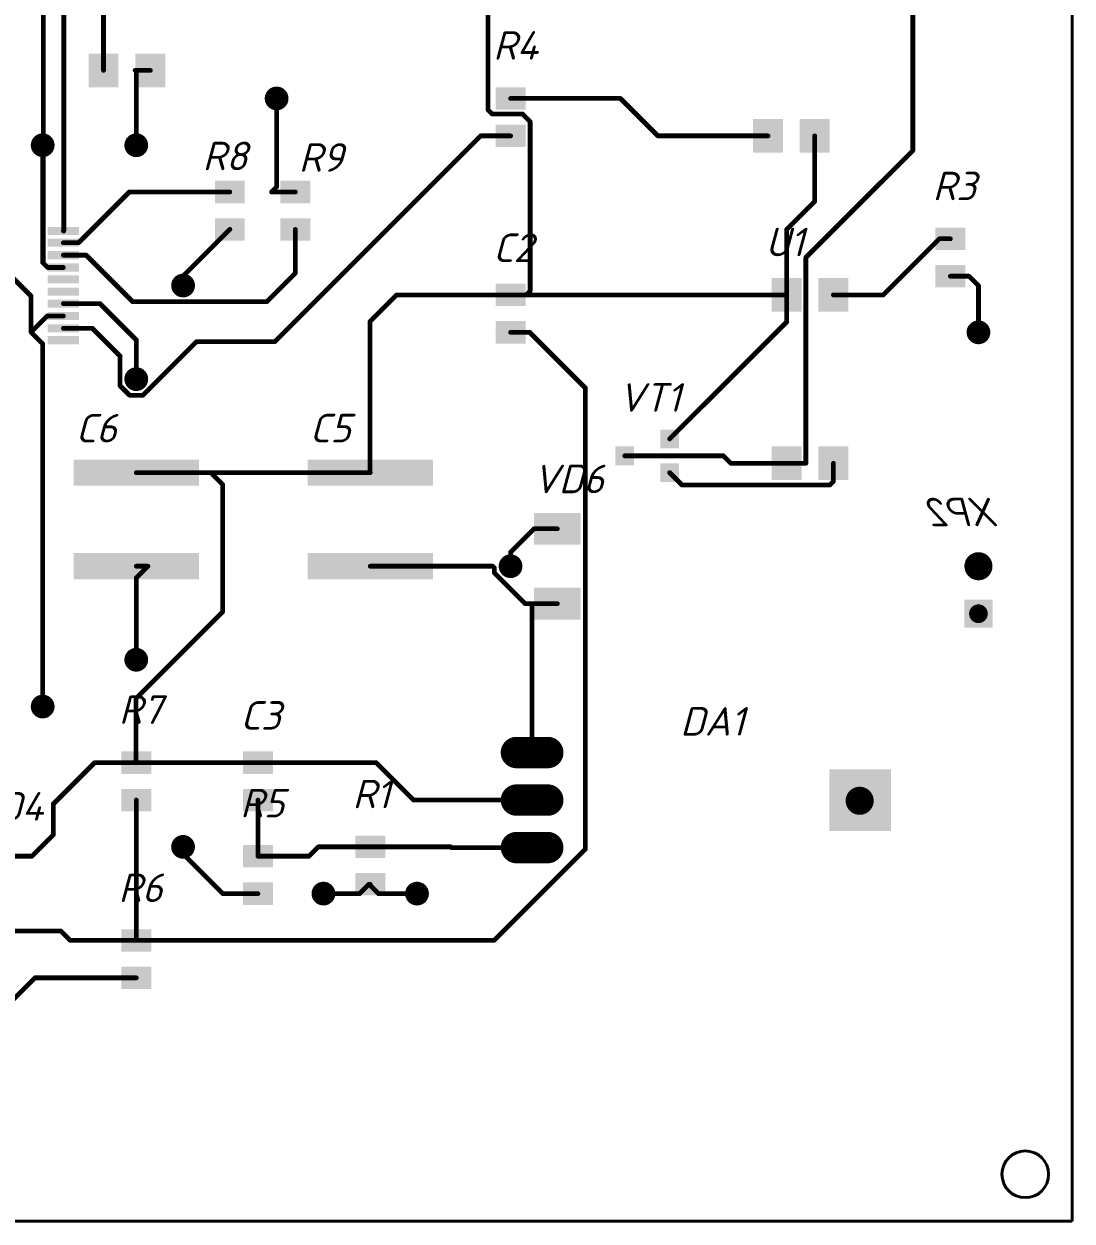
# Model space of a CAD drawing. Header units: millimetres. Extents: x -1529 to 2898, y -1337 to 2183.
# Drawn here: x 2669.1 to 2725.1, y -1186.3 to -1122.3 of the extents above; entities that cross this region are included whole.
import ezdxf

# ---------------------------------------------------------------- set-up
doc = ezdxf.new("R2010")
doc.units = ezdxf.units.MM
doc.layers.get('0').update_dxf_attribs({"lineweight": 40})
for name, color, linetype in [('BottomOverlay', 54, 'Continuous'), ('PadHoleLayer', 156, 'Continuous'), ('TopLayer', 1, 'Continuous'), ('TopOverlay', 2, 'Continuous'), ('ViaHoleLayer', 16, 'Continuous')]:
    doc.layers.add(name, color=color, linetype=linetype)
doc.styles.get("Standard").update_dxf_attribs({"font": 'isocpeui.ttf', "height": 5})

msp = doc.modelspace()

# ---------------------------------------------------------------- linework, layer by layer
for p, q in [((2725.077, -1086.252), (2725.077, -1186.252)), ((2725.077, -1186.252), (2627.577, -1186.252))]:
    msp.add_line(p, q)
msp.add_circle((2722.577, -1183.752), 1.25)
at = {"layer": 'PadHoleLayer', "const_width": 0.5}
for points in [[(2719.827, -1151.252, 1), (2720.327, -1151.252, 1)], [(2719.827, -1153.792, 1), (2720.327, -1153.792, 1)], [(2695.911, -1161.212, 1), (2696.411, -1161.212, 1)], [(2695.975, -1161.212, 1), (2696.475, -1161.212, 1)], [(2695.977, -1163.752, 1), (2696.477, -1163.752, 1)], [(2695.977, -1163.752, 1), (2696.477, -1163.752, 1)], [(2713.479, -1163.79, 1), (2713.979, -1163.79, 1)], [(2695.977, -1166.292, 1), (2696.477, -1166.292, 1)], [(2695.977, -1166.292, 1), (2696.477, -1166.292, 1)]]:
    msp.add_lwpolyline(points, format="xyb", close=True, dxfattribs=at)
at = {"layer": 'TopLayer'}
for points, const_width in [([(2716.57, -1129.036), (2716.57, -1101.752)], 0.254), ([(2693.877, -1126.867), (2693.877, -1114.652)], 0.254), ([(2670.113, -1135.058), (2670.113, -1119.816)], 0.254), ([(2671.206, -1133.331), (2671.206, -1121.223)], 0.254), ([(2673.327, -1124.752), (2673.327, -1121.518)], 0.254), ([(2675.016, -1124.752), (2675.077, -1124.814)], 0.254), ([(2675.016, -1124.752), (2675.827, -1124.752)], 0.254), ([(2675.077, -1128.752), (2675.077, -1124.814)], 0.254), ([(2682.577, -1130.98), (2682.577, -1126.252)], 0.254), ([(2695.077, -1126.252), (2700.949, -1126.252)], 0.254), ([(2700.949, -1126.252), (2702.949, -1128.252)], 0.254), ([(2693.877, -1126.867), (2694.091, -1127.081)], 0.254), ([(2694.091, -1127.081), (2695.717, -1127.081)], 0.254), ([(2695.717, -1127.081), (2696.123, -1127.487)], 0.254), ([(2696.123, -1136.549), (2696.123, -1127.487)], 0.254), ([(2670.077, -1135.023), (2670.077, -1128.752)], 0.254), ([(2682.483, -1139.247), (2693.478, -1128.252)], 0.254), ([(2693.478, -1128.252), (2695.077, -1128.252)], 0.254), ([(2702.949, -1128.252), (2708.827, -1128.252)], 0.254), ([(2711.327, -1131.753), (2711.327, -1128.252)], 0.254), ([(2710.855, -1134.751), (2716.57, -1129.036)], 0.254), ([(2671.993, -1133.966), (2674.707, -1131.252)], 0.254), ([(2674.707, -1131.252), (2680.077, -1131.252)], 0.254), ([(2682.305, -1131.252), (2682.577, -1130.98)], 0.254), ([(2682.305, -1131.252), (2683.577, -1131.252)], 0.254), ([(2709.827, -1133.253), (2711.327, -1131.753)], 0.254), ([(2677.577, -1135.745), (2680.07, -1133.252)], 0.254), ([(2680.07, -1133.252), (2680.077, -1133.252)], 0.254), ([(2683.575, -1135.59), (2683.575, -1133.252)], 0.254), ([(2683.575, -1133.252), (2683.577, -1133.252)], 0.254), ([(2709.827, -1136.752), (2709.827, -1133.253)], 0.254), ([(2671.184, -1133.331), (2671.206, -1133.331)], 0.254), ([(2714.995, -1136.752), (2717.995, -1133.752)], 0.254), ([(2717.995, -1133.752), (2718.577, -1133.752)], 0.254), ([(2671.184, -1133.966), (2671.993, -1133.966)], 0.254), ([(2670.077, -1135.023), (2670.113, -1135.058)], 0.254), ([(2670.113, -1135.058), (2670.342, -1135.287)], 0.254), ([(2671.184, -1134.627), (2672.399, -1134.627)], 0.254), ([(2672.399, -1134.627), (2674.887, -1137.114)], 0.254), ([(2710.855, -1145.752), (2710.855, -1134.751)], 0.254), ([(2668.183, -1135.539), (2669.453, -1136.809)], 0.254), ([(2670.342, -1135.287), (2671.184, -1135.287)], 0.254), ([(2677.577, -1136.252), (2677.577, -1135.745)], 0.254), ([(2682.051, -1137.114), (2683.575, -1135.59)], 0.254), ([(2718.577, -1135.752), (2719.567, -1135.752)], 0.254), ([(2719.567, -1135.752), (2720.077, -1136.263)], 0.254), ([(2720.077, -1138.752), (2720.077, -1136.263)], 0.254), ([(2669.453, -1138.741), (2669.453, -1136.809)], 0.254), ([(2687.563, -1138.18), (2688.991, -1136.752)], 0.254), ([(2688.991, -1136.752), (2695.077, -1136.752)], 0.254), ([(2695.077, -1136.752), (2695.92, -1136.752)], 0.254), ([(2695.92, -1136.752), (2696.123, -1136.549)], 0.254), ([(2695.92, -1136.752), (2709.827, -1136.752)], 0.254), ([(2709.827, -1138.202), (2709.827, -1136.752)], 0.254), ([(2712.327, -1136.752), (2714.995, -1136.752)], 0.254), ([(2671.184, -1137.217), (2673.138, -1137.217)], 0.254), ([(2673.138, -1137.217), (2675.077, -1139.157)], 0.254), ([(2674.887, -1137.114), (2682.051, -1137.114)], 0.254), ([(2669.453, -1138.741), (2670.317, -1137.878)], 0.254), ([(2670.317, -1137.878), (2671.184, -1137.878)], 0.254), ([(2687.563, -1146.252), (2687.563, -1138.18)], 0.254), ([(2703.577, -1144.452), (2709.827, -1138.202)], 0.254), ([(2669.453, -1138.741), (2670.077, -1139.366)], 0.254), ([(2671.184, -1138.538), (2672.73, -1138.538)], 0.254), ([(2672.73, -1138.538), (2674.215, -1140.024)], 0.254), ([(2696.098, -1138.752), (2695.077, -1138.752)], 0.254), ([(2699.069, -1141.724), (2696.098, -1138.752)], 0.254), ([(2670.077, -1158.752), (2670.077, -1139.366)], 0.254), ([(2675.077, -1141.252), (2675.077, -1139.157)], 0.254), ([(2675.434, -1142.114), (2678.302, -1139.247)], 0.254), ([(2678.302, -1139.247), (2682.483, -1139.247)], 0.254), ([(2674.215, -1141.609), (2674.215, -1140.024)], 0.254), ([(2674.215, -1141.609), (2674.72, -1142.114)], 0.254), ([(2674.72, -1142.114), (2675.434, -1142.114)], 0.254), ([(2699.069, -1166.374), (2699.069, -1141.724)], 0.254), ([(2701.177, -1145.352), (2706.445, -1145.352)], 0.254), ([(2706.445, -1145.352), (2706.845, -1145.752)], 0.254), ([(2706.845, -1145.752), (2709.827, -1145.752)], 0.254), ([(2709.827, -1145.752), (2710.855, -1145.752)], 0.254), ([(2712.327, -1146.715), (2712.327, -1145.752)], 0.254), ([(2675.077, -1146.252), (2679.054, -1146.252)], 0.254), ([(2675.077, -1146.252), (2679.054, -1146.252)], 0.254), ([(2679.054, -1146.252), (2679.689, -1146.887)], 0.254), ([(2679.054, -1146.252), (2679.054, -1146.252)], 0.254), ([(2679.054, -1146.252), (2681.315, -1146.252)], 0.254), ([(2681.315, -1146.252), (2687.563, -1146.252)], 0.254), ([(2687.563, -1146.252), (2687.577, -1146.252)], 0.254), ([(2703.577, -1146.252), (2704.243, -1146.918)], 0.254), ([(2679.689, -1153.7), (2679.689, -1146.887)], 0.254), ([(2704.243, -1146.918), (2712.124, -1146.918)], 0.254), ([(2712.124, -1146.918), (2712.327, -1146.715)], 0.254), ([(2695.077, -1150.501), (2696.326, -1149.252)], 0.254), ([(2696.326, -1149.252), (2697.577, -1149.252)], 0.254), ([(2695.077, -1151.252), (2695.077, -1150.501)], 0.254), ([(2675.077, -1151.876), (2675.701, -1151.252)], 0.254), ([(2675.077, -1151.252), (2675.701, -1151.252)], 0.254), ([(2687.577, -1151.252), (2694.123, -1151.252)], 0.254), ([(2694.123, -1151.252), (2694.215, -1151.345)], 0.254), ([(2694.215, -1151.609), (2694.215, -1151.345)], 0.254), ([(2694.215, -1151.609), (2695.858, -1153.252)], 0.254), ([(2675.077, -1156.252), (2675.077, -1151.876)], 0.254), ([(2675.066, -1158.323), (2679.689, -1153.7)], 0.254), ([(2695.858, -1153.252), (2696.225, -1153.252)], 0.254), ([(2696.225, -1161.212), (2696.225, -1153.252)], 0.254), ([(2696.225, -1153.252), (2697.577, -1153.252)], 0.254), ([(2675.066, -1161.752), (2675.066, -1158.323)], 0.254), ([(2697.066, -1161.212), (2695.389, -1161.212)], 1.676), ([(2696.225, -1161.212), (2696.227, -1161.212)], 0.254), ([(2670.648, -1163.961), (2672.857, -1161.752)], 0.254), ([(2672.857, -1161.752), (2675.066, -1161.752)], 0.254), ([(2675.066, -1161.752), (2675.077, -1161.752)], 0.254), ([(2675.077, -1161.752), (2681.577, -1161.752)], 0.254), ([(2681.577, -1161.752), (2687.893, -1161.752)], 0.254), ([(2687.893, -1161.752), (2689.893, -1163.752)], 0.254), ([(2697.066, -1163.752), (2695.389, -1163.752)], 1.676), ([(2670.648, -1165.612), (2670.648, -1163.961)], 0.254), ([(2675.077, -1171.252), (2675.077, -1163.752)], 0.254), ([(2681.577, -1166.752), (2681.577, -1163.752)], 0.254), ([(2689.893, -1163.752), (2696.227, -1163.752)], 0.254), ([(2669.508, -1166.752), (2670.648, -1165.612)], 0.254), ([(2697.066, -1166.292), (2695.389, -1166.292)], 1.676), ([(2677.577, -1166.625), (2677.577, -1166.252)], 0.254), ([(2684.312, -1166.752), (2684.812, -1166.252)], 0.254), ([(2684.812, -1166.252), (2687.577, -1166.252)], 0.254), ([(2687.577, -1166.252), (2691.881, -1166.252)], 0.254), ([(2691.881, -1166.252), (2691.921, -1166.292)], 0.254), ([(2691.921, -1166.292), (2696.227, -1166.292)], 0.254), ([(2694.191, -1171.252), (2699.069, -1166.374)], 0.254), ([(2667.577, -1166.752), (2669.508, -1166.752)], 0.254), ([(2677.577, -1166.625), (2679.705, -1168.752)], 0.254), ([(2681.577, -1166.752), (2684.312, -1166.752)], 0.254), ([(2687.012, -1168.752), (2687.512, -1168.252)], 0.254), ([(2687.512, -1168.252), (2688.012, -1168.752)], 0.254), ([(2687.512, -1168.252), (2687.577, -1168.252)], 0.254), ([(2679.705, -1168.752), (2681.577, -1168.752)], 0.254), ([(2685.077, -1168.752), (2687.012, -1168.752)], 0.254), ([(2688.012, -1168.752), (2690.077, -1168.752)], 0.254), ([(2667.577, -1170.752), (2671.053, -1170.752)], 0.254), ([(2671.053, -1170.752), (2671.553, -1171.252)], 0.254), ([(2671.553, -1171.252), (2675.077, -1171.252)], 0.254), ([(2675.077, -1171.252), (2694.191, -1171.252)], 0.254), ([(2669.662, -1173.252), (2665.11, -1177.804)], 0.254), ([(2675.077, -1173.252), (2669.662, -1173.252)], 0.254)]:
    msp.add_lwpolyline(points, dxfattribs=dict(at, const_width=const_width))
for points, const_width in [([(2673.264, -1124.752, 1), (2673.391, -1124.752, 1)], 0.127), ([(2674.952, -1124.752, 1), (2675.079, -1124.752, 1)], 0.127), ([(2674.952, -1124.752, 1), (2675.079, -1124.752, 1)], 0.127), ([(2675.014, -1124.814, 1), (2675.141, -1124.814, 1)], 0.127), ([(2675.014, -1124.814, 1), (2675.141, -1124.814, 1)], 0.127), ([(2675.764, -1124.752, 1), (2675.891, -1124.752, 1)], 0.127), ([(2682.26, -1126.252, 1), (2682.895, -1126.252, 1)], 0.635), ([(2682.514, -1126.252, 1), (2682.641, -1126.252, 1)], 0.127), ([(2695.014, -1126.252, 1), (2695.141, -1126.252, 1)], 0.127), ([(2700.885, -1126.252, 1), (2701.012, -1126.252, 1)], 0.127), ([(2700.885, -1126.252, 1), (2701.012, -1126.252, 1)], 0.127), ([(2693.814, -1126.867, 1), (2693.941, -1126.867, 1)], 0.127), ([(2693.814, -1126.867, 1), (2693.941, -1126.867, 1)], 0.127), ([(2694.027, -1127.081, 1), (2694.154, -1127.081, 1)], 0.127), ([(2694.027, -1127.081, 1), (2694.154, -1127.081, 1)], 0.127), ([(2695.653, -1127.081, 1), (2695.78, -1127.081, 1)], 0.127), ([(2695.653, -1127.081, 1), (2695.78, -1127.081, 1)], 0.127), ([(2696.059, -1127.487, 1), (2696.186, -1127.487, 1)], 0.127), ([(2696.059, -1127.487, 1), (2696.186, -1127.487, 1)], 0.127), ([(2669.76, -1128.752, 1), (2670.395, -1128.752, 1)], 0.635), ([(2670.014, -1128.752, 1), (2670.141, -1128.752, 1)], 0.127), ([(2674.76, -1128.752, 1), (2675.395, -1128.752, 1)], 0.635), ([(2675.014, -1128.752, 1), (2675.141, -1128.752, 1)], 0.127), ([(2693.414, -1128.252, 1), (2693.541, -1128.252, 1)], 0.127), ([(2693.414, -1128.252, 1), (2693.541, -1128.252, 1)], 0.127), ([(2695.014, -1128.252, 1), (2695.141, -1128.252, 1)], 0.127), ([(2702.885, -1128.252, 1), (2703.012, -1128.252, 1)], 0.127), ([(2702.885, -1128.252, 1), (2703.012, -1128.252, 1)], 0.127), ([(2708.764, -1128.252, 1), (2708.891, -1128.252, 1)], 0.127), ([(2711.264, -1128.252, 1), (2711.391, -1128.252, 1)], 0.127), ([(2716.506, -1129.036, 1), (2716.633, -1129.036, 1)], 0.127), ([(2716.506, -1129.036, 1), (2716.633, -1129.036, 1)], 0.127), ([(2674.643, -1131.252, 1), (2674.77, -1131.252, 1)], 0.127), ([(2674.643, -1131.252, 1), (2674.77, -1131.252, 1)], 0.127), ([(2680.014, -1131.252, 1), (2680.141, -1131.252, 1)], 0.127), ([(2682.242, -1131.252, 1), (2682.369, -1131.252, 1)], 0.127), ([(2682.242, -1131.252, 1), (2682.369, -1131.252, 1)], 0.127), ([(2682.514, -1130.98, 1), (2682.641, -1130.98, 1)], 0.127), ([(2682.514, -1130.98, 1), (2682.641, -1130.98, 1)], 0.127), ([(2683.514, -1131.252, 1), (2683.641, -1131.252, 1)], 0.127), ([(2711.264, -1131.753, 1), (2711.391, -1131.753, 1)], 0.127), ([(2711.264, -1131.753, 1), (2711.391, -1131.753, 1)], 0.127), ([(2680.007, -1133.252, 1), (2680.134, -1133.252, 1)], 0.127), ([(2680.007, -1133.252, 1), (2680.134, -1133.252, 1)], 0.127), ([(2680.014, -1133.252, 1), (2680.141, -1133.252, 1)], 0.127), ([(2683.512, -1133.252, 1), (2683.639, -1133.252, 1)], 0.127), ([(2683.512, -1133.252, 1), (2683.639, -1133.252, 1)], 0.127), ([(2683.514, -1133.252, 1), (2683.641, -1133.252, 1)], 0.127), ([(2709.764, -1133.253, 1), (2709.891, -1133.253, 1)], 0.127), ([(2709.764, -1133.253, 1), (2709.891, -1133.253, 1)], 0.127), ([(2671.121, -1133.331, 1), (2671.248, -1133.331, 1)], 0.127), ([(2671.142, -1133.331, 1), (2671.269, -1133.331, 1)], 0.127), ([(2671.142, -1133.331, 1), (2671.269, -1133.331, 1)], 0.127), ([(2717.932, -1133.752, 1), (2718.059, -1133.752, 1)], 0.127), ([(2717.932, -1133.752, 1), (2718.059, -1133.752, 1)], 0.127), ([(2718.514, -1133.752, 1), (2718.641, -1133.752, 1)], 0.127), ([(2671.121, -1133.966, 1), (2671.248, -1133.966, 1)], 0.127), ([(2671.929, -1133.966, 1), (2672.056, -1133.966, 1)], 0.127), ([(2671.929, -1133.966, 1), (2672.056, -1133.966, 1)], 0.127), ([(2670.014, -1135.023, 1), (2670.141, -1135.023, 1)], 0.127), ([(2670.014, -1135.023, 1), (2670.141, -1135.023, 1)], 0.127), ([(2670.05, -1135.058, 1), (2670.177, -1135.058, 1)], 0.127), ([(2670.05, -1135.058, 1), (2670.177, -1135.058, 1)], 0.127), ([(2670.05, -1135.058, 1), (2670.177, -1135.058, 1)], 0.127), ([(2671.121, -1134.627, 1), (2671.248, -1134.627, 1)], 0.127), ([(2672.336, -1134.627, 1), (2672.463, -1134.627, 1)], 0.127), ([(2672.336, -1134.627, 1), (2672.463, -1134.627, 1)], 0.127), ([(2710.791, -1134.751, 1), (2710.918, -1134.751, 1)], 0.127), ([(2710.791, -1134.751, 1), (2710.918, -1134.751, 1)], 0.127), ([(2670.278, -1135.287, 1), (2670.405, -1135.287, 1)], 0.127), ([(2670.278, -1135.287, 1), (2670.405, -1135.287, 1)], 0.127), ([(2671.121, -1135.287, 1), (2671.248, -1135.287, 1)], 0.127), ([(2677.26, -1136.252, 1), (2677.895, -1136.252, 1)], 0.635), ([(2677.514, -1135.745, 1), (2677.641, -1135.745, 1)], 0.127), ([(2677.514, -1135.745, 1), (2677.641, -1135.745, 1)], 0.127), ([(2683.512, -1135.59, 1), (2683.639, -1135.59, 1)], 0.127), ([(2683.512, -1135.59, 1), (2683.639, -1135.59, 1)], 0.127), ([(2718.514, -1135.752, 1), (2718.641, -1135.752, 1)], 0.127), ([(2719.504, -1135.752, 1), (2719.631, -1135.752, 1)], 0.127), ([(2719.504, -1135.752, 1), (2719.631, -1135.752, 1)], 0.127), ([(2677.514, -1136.252, 1), (2677.641, -1136.252, 1)], 0.127), ([(2720.014, -1136.263, 1), (2720.141, -1136.263, 1)], 0.127), ([(2720.014, -1136.263, 1), (2720.141, -1136.263, 1)], 0.127), ([(2669.389, -1136.809, 1), (2669.516, -1136.809, 1)], 0.127), ([(2669.389, -1136.809, 1), (2669.516, -1136.809, 1)], 0.127), ([(2688.928, -1136.752, 1), (2689.055, -1136.752, 1)], 0.127), ([(2688.928, -1136.752, 1), (2689.055, -1136.752, 1)], 0.127), ([(2695.014, -1136.752, 1), (2695.141, -1136.752, 1)], 0.127), ([(2695.014, -1136.752, 1), (2695.141, -1136.752, 1)], 0.127), ([(2695.856, -1136.752, 1), (2695.983, -1136.752, 1)], 0.127), ([(2695.856, -1136.752, 1), (2695.983, -1136.752, 1)], 0.127), ([(2695.856, -1136.752, 1), (2695.983, -1136.752, 1)], 0.127), ([(2696.059, -1136.549, 1), (2696.186, -1136.549, 1)], 0.127), ([(2696.059, -1136.549, 1), (2696.186, -1136.549, 1)], 0.127), ([(2709.764, -1136.752, 1), (2709.891, -1136.752, 1)], 0.127), ([(2709.764, -1136.752, 1), (2709.891, -1136.752, 1)], 0.127), ([(2709.764, -1136.752, 1), (2709.891, -1136.752, 1)], 0.127), ([(2712.264, -1136.752, 1), (2712.391, -1136.752, 1)], 0.127), ([(2714.932, -1136.752, 1), (2715.059, -1136.752, 1)], 0.127), ([(2714.932, -1136.752, 1), (2715.059, -1136.752, 1)], 0.127), ([(2671.121, -1137.217, 1), (2671.248, -1137.217, 1)], 0.127), ([(2673.075, -1137.217, 1), (2673.202, -1137.217, 1)], 0.127), ([(2673.075, -1137.217, 1), (2673.202, -1137.217, 1)], 0.127), ([(2674.823, -1137.114, 1), (2674.95, -1137.114, 1)], 0.127), ([(2674.823, -1137.114, 1), (2674.95, -1137.114, 1)], 0.127), ([(2681.987, -1137.114, 1), (2682.114, -1137.114, 1)], 0.127), ([(2681.987, -1137.114, 1), (2682.114, -1137.114, 1)], 0.127), ([(2670.253, -1137.878, 1), (2670.38, -1137.878, 1)], 0.127), ([(2670.253, -1137.878, 1), (2670.38, -1137.878, 1)], 0.127), ([(2671.121, -1137.878, 1), (2671.248, -1137.878, 1)], 0.127), ([(2687.5, -1138.18, 1), (2687.627, -1138.18, 1)], 0.127), ([(2687.5, -1138.18, 1), (2687.627, -1138.18, 1)], 0.127), ([(2709.764, -1138.202, 1), (2709.891, -1138.202, 1)], 0.127), ([(2709.764, -1138.202, 1), (2709.891, -1138.202, 1)], 0.127), ([(2719.76, -1138.752, 1), (2720.395, -1138.752, 1)], 0.635), ([(2669.389, -1138.741, 1), (2669.516, -1138.741, 1)], 0.127), ([(2669.389, -1138.741, 1), (2669.516, -1138.741, 1)], 0.127), ([(2669.389, -1138.741, 1), (2669.516, -1138.741, 1)], 0.127), ([(2671.121, -1138.538, 1), (2671.248, -1138.538, 1)], 0.127), ([(2672.666, -1138.538, 1), (2672.793, -1138.538, 1)], 0.127), ([(2672.666, -1138.538, 1), (2672.793, -1138.538, 1)], 0.127), ([(2695.014, -1138.752, 1), (2695.141, -1138.752, 1)], 0.127), ([(2696.034, -1138.752, 1), (2696.161, -1138.752, 1)], 0.127), ([(2696.034, -1138.752, 1), (2696.161, -1138.752, 1)], 0.127), ([(2720.014, -1138.752, 1), (2720.141, -1138.752, 1)], 0.127), ([(2670.014, -1139.366, 1), (2670.141, -1139.366, 1)], 0.127), ([(2670.014, -1139.366, 1), (2670.141, -1139.366, 1)], 0.127), ([(2675.014, -1139.157, 1), (2675.141, -1139.157, 1)], 0.127), ([(2675.014, -1139.157, 1), (2675.141, -1139.157, 1)], 0.127), ([(2678.238, -1139.247, 1), (2678.365, -1139.247, 1)], 0.127), ([(2678.238, -1139.247, 1), (2678.365, -1139.247, 1)], 0.127), ([(2682.42, -1139.247, 1), (2682.547, -1139.247, 1)], 0.127), ([(2682.42, -1139.247, 1), (2682.547, -1139.247, 1)], 0.127), ([(2674.152, -1140.024, 1), (2674.279, -1140.024, 1)], 0.127), ([(2674.152, -1140.024, 1), (2674.279, -1140.024, 1)], 0.127), ([(2674.76, -1141.252, 1), (2675.395, -1141.252, 1)], 0.635), ([(2675.014, -1141.252, 1), (2675.141, -1141.252, 1)], 0.127), ([(2674.152, -1141.609, 1), (2674.279, -1141.609, 1)], 0.127), ([(2674.152, -1141.609, 1), (2674.279, -1141.609, 1)], 0.127), ([(2674.657, -1142.114, 1), (2674.784, -1142.114, 1)], 0.127), ([(2674.657, -1142.114, 1), (2674.784, -1142.114, 1)], 0.127), ([(2675.371, -1142.114, 1), (2675.498, -1142.114, 1)], 0.127), ([(2675.371, -1142.114, 1), (2675.498, -1142.114, 1)], 0.127), ([(2699.006, -1141.724, 1), (2699.133, -1141.724, 1)], 0.127), ([(2699.006, -1141.724, 1), (2699.133, -1141.724, 1)], 0.127), ([(2703.514, -1144.452, 1), (2703.641, -1144.452, 1)], 0.127), ([(2701.114, -1145.352, 1), (2701.241, -1145.352, 1)], 0.127), ([(2706.381, -1145.352, 1), (2706.508, -1145.352, 1)], 0.127), ([(2706.381, -1145.352, 1), (2706.508, -1145.352, 1)], 0.127), ([(2706.781, -1145.752, 1), (2706.908, -1145.752, 1)], 0.127), ([(2706.781, -1145.752, 1), (2706.908, -1145.752, 1)], 0.127), ([(2709.764, -1145.752, 1), (2709.891, -1145.752, 1)], 0.127), ([(2709.764, -1145.752, 1), (2709.891, -1145.752, 1)], 0.127), ([(2710.791, -1145.752, 1), (2710.918, -1145.752, 1)], 0.127), ([(2710.791, -1145.752, 1), (2710.918, -1145.752, 1)], 0.127), ([(2712.264, -1145.752, 1), (2712.391, -1145.752, 1)], 0.127), ([(2675.014, -1146.252, 1), (2675.141, -1146.252, 1)], 0.127), ([(2675.014, -1146.252, 1), (2675.141, -1146.252, 1)], 0.127), ([(2678.991, -1146.252, 1), (2679.118, -1146.252, 1)], 0.127), ([(2678.991, -1146.252, 1), (2679.118, -1146.252, 1)], 0.127), ([(2678.991, -1146.252, 1), (2679.118, -1146.252, 1)], 0.127), ([(2678.991, -1146.252, 1), (2679.118, -1146.252, 1)], 0.127), ([(2678.991, -1146.252, 1), (2679.118, -1146.252, 1)], 0.127), ([(2678.991, -1146.252, 1), (2679.118, -1146.252, 1)], 0.127), ([(2681.251, -1146.252, 1), (2681.378, -1146.252, 1)], 0.127), ([(2681.251, -1146.252, 1), (2681.378, -1146.252, 1)], 0.127), ([(2687.5, -1146.252, 1), (2687.627, -1146.252, 1)], 0.127), ([(2687.5, -1146.252, 1), (2687.627, -1146.252, 1)], 0.127), ([(2687.5, -1146.252, 1), (2687.627, -1146.252, 1)], 0.127), ([(2687.514, -1146.252, 1), (2687.641, -1146.252, 1)], 0.127), ([(2703.514, -1146.252, 1), (2703.641, -1146.252, 1)], 0.127), ([(2679.626, -1146.887, 1), (2679.753, -1146.887, 1)], 0.127), ([(2679.626, -1146.887, 1), (2679.753, -1146.887, 1)], 0.127), ([(2704.179, -1146.918, 1), (2704.306, -1146.918, 1)], 0.127), ([(2704.179, -1146.918, 1), (2704.306, -1146.918, 1)], 0.127), ([(2712.061, -1146.918, 1), (2712.188, -1146.918, 1)], 0.127), ([(2712.061, -1146.918, 1), (2712.188, -1146.918, 1)], 0.127), ([(2712.264, -1146.715, 1), (2712.391, -1146.715, 1)], 0.127), ([(2712.264, -1146.715, 1), (2712.391, -1146.715, 1)], 0.127), ([(2696.263, -1149.252, 1), (2696.39, -1149.252, 1)], 0.127), ([(2696.263, -1149.252, 1), (2696.39, -1149.252, 1)], 0.127), ([(2697.514, -1149.252, 1), (2697.641, -1149.252, 1)], 0.127), ([(2695.014, -1150.501, 1), (2695.141, -1150.501, 1)], 0.127), ([(2695.014, -1150.501, 1), (2695.141, -1150.501, 1)], 0.127), ([(2694.76, -1151.252, 1), (2695.395, -1151.252, 1)], 0.635), ([(2719.702, -1151.252, 1), (2720.452, -1151.252, 1)], 0.75), ([(2675.014, -1151.252, 1), (2675.141, -1151.252, 1)], 0.127), ([(2675.638, -1151.252, 1), (2675.765, -1151.252, 1)], 0.127), ([(2675.638, -1151.252, 1), (2675.765, -1151.252, 1)], 0.127), ([(2687.514, -1151.252, 1), (2687.641, -1151.252, 1)], 0.127), ([(2694.059, -1151.252, 1), (2694.186, -1151.252, 1)], 0.127), ([(2694.059, -1151.252, 1), (2694.186, -1151.252, 1)], 0.127), ([(2694.152, -1151.345, 1), (2694.279, -1151.345, 1)], 0.127), ([(2694.152, -1151.345, 1), (2694.279, -1151.345, 1)], 0.127), ([(2694.152, -1151.609, 1), (2694.279, -1151.609, 1)], 0.127), ([(2694.152, -1151.609, 1), (2694.279, -1151.609, 1)], 0.127), ([(2695.014, -1151.252, 1), (2695.141, -1151.252, 1)], 0.127), ([(2675.014, -1151.876, 1), (2675.141, -1151.876, 1)], 0.127), ([(2675.014, -1151.876, 1), (2675.141, -1151.876, 1)], 0.127), ([(2679.626, -1153.7, 1), (2679.753, -1153.7, 1)], 0.127), ([(2679.626, -1153.7, 1), (2679.753, -1153.7, 1)], 0.127), ([(2695.795, -1153.252, 1), (2695.922, -1153.252, 1)], 0.127), ([(2695.795, -1153.252, 1), (2695.922, -1153.252, 1)], 0.127), ([(2696.161, -1153.252, 1), (2696.288, -1153.252, 1)], 0.127), ([(2696.161, -1153.252, 1), (2696.288, -1153.252, 1)], 0.127), ([(2696.161, -1153.252, 1), (2696.288, -1153.252, 1)], 0.127), ([(2697.514, -1153.252, 1), (2697.641, -1153.252, 1)], 0.127), ([(2674.76, -1156.252, 1), (2675.395, -1156.252, 1)], 0.635), ([(2675.014, -1156.252, 1), (2675.141, -1156.252, 1)], 0.127), ([(2669.76, -1158.752, 1), (2670.395, -1158.752, 1)], 0.635), ([(2670.014, -1158.752, 1), (2670.141, -1158.752, 1)], 0.127), ([(2675.003, -1158.323, 1), (2675.13, -1158.323, 1)], 0.127), ([(2675.003, -1158.323, 1), (2675.13, -1158.323, 1)], 0.127), ([(2694.97, -1161.212, 1), (2695.808, -1161.212, 1)], 0.838), ([(2695.786, -1161.212, 1), (2696.536, -1161.212, 1)], 0.75), ([(2695.85, -1161.212, 1), (2696.6, -1161.212, 1)], 0.75), ([(2696.646, -1161.212, 1), (2697.485, -1161.212, 1)], 0.838), ([(2696.161, -1161.212, 1), (2696.288, -1161.212, 1)], 0.127), ([(2696.161, -1161.212, 1), (2696.288, -1161.212, 1)], 0.127), ([(2696.164, -1161.212, 1), (2696.291, -1161.212, 1)], 0.127), ([(2672.793, -1161.752, 1), (2672.92, -1161.752, 1)], 0.127), ([(2672.793, -1161.752, 1), (2672.92, -1161.752, 1)], 0.127), ([(2675.003, -1161.752, 1), (2675.13, -1161.752, 1)], 0.127), ([(2675.003, -1161.752, 1), (2675.13, -1161.752, 1)], 0.127), ([(2675.003, -1161.752, 1), (2675.13, -1161.752, 1)], 0.127), ([(2675.014, -1161.752, 1), (2675.141, -1161.752, 1)], 0.127), ([(2675.014, -1161.752, 1), (2675.141, -1161.752, 1)], 0.127), ([(2681.514, -1161.752, 1), (2681.641, -1161.752, 1)], 0.127), ([(2681.514, -1161.752, 1), (2681.641, -1161.752, 1)], 0.127), ([(2687.83, -1161.752, 1), (2687.957, -1161.752, 1)], 0.127), ([(2687.83, -1161.752, 1), (2687.957, -1161.752, 1)], 0.127), ([(2694.97, -1163.752, 1), (2695.808, -1163.752, 1)], 0.838), ([(2695.852, -1163.752, 1), (2696.602, -1163.752, 1)], 0.75), ([(2695.852, -1163.752, 1), (2696.602, -1163.752, 1)], 0.75), ([(2696.646, -1163.752, 1), (2697.485, -1163.752, 1)], 0.838), ([(2713.354, -1163.79, 1), (2714.104, -1163.79, 1)], 0.75), ([(2670.584, -1163.961, 1), (2670.711, -1163.961, 1)], 0.127), ([(2670.584, -1163.961, 1), (2670.711, -1163.961, 1)], 0.127), ([(2675.014, -1163.752, 1), (2675.141, -1163.752, 1)], 0.127), ([(2681.514, -1163.752, 1), (2681.641, -1163.752, 1)], 0.127), ([(2689.83, -1163.752, 1), (2689.957, -1163.752, 1)], 0.127), ([(2689.83, -1163.752, 1), (2689.957, -1163.752, 1)], 0.127), ([(2696.164, -1163.752, 1), (2696.291, -1163.752, 1)], 0.127), ([(2670.584, -1165.612, 1), (2670.711, -1165.612, 1)], 0.127), ([(2670.584, -1165.612, 1), (2670.711, -1165.612, 1)], 0.127), ([(2677.26, -1166.252, 1), (2677.895, -1166.252, 1)], 0.635), ([(2694.97, -1166.292, 1), (2695.808, -1166.292, 1)], 0.838), ([(2695.852, -1166.292, 1), (2696.602, -1166.292, 1)], 0.75), ([(2695.852, -1166.292, 1), (2696.602, -1166.292, 1)], 0.75), ([(2696.646, -1166.292, 1), (2697.485, -1166.292, 1)], 0.838), ([(2677.514, -1166.252, 1), (2677.641, -1166.252, 1)], 0.127), ([(2684.748, -1166.252, 1), (2684.875, -1166.252, 1)], 0.127), ([(2684.748, -1166.252, 1), (2684.875, -1166.252, 1)], 0.127), ([(2687.514, -1166.252, 1), (2687.641, -1166.252, 1)], 0.127), ([(2687.514, -1166.252, 1), (2687.641, -1166.252, 1)], 0.127), ([(2691.818, -1166.252, 1), (2691.945, -1166.252, 1)], 0.127), ([(2691.818, -1166.252, 1), (2691.945, -1166.252, 1)], 0.127), ([(2691.858, -1166.292, 1), (2691.985, -1166.292, 1)], 0.127), ([(2691.858, -1166.292, 1), (2691.985, -1166.292, 1)], 0.127), ([(2696.164, -1166.292, 1), (2696.291, -1166.292, 1)], 0.127), ([(2699.006, -1166.374, 1), (2699.133, -1166.374, 1)], 0.127), ([(2699.006, -1166.374, 1), (2699.133, -1166.374, 1)], 0.127), ([(2669.444, -1166.752, 1), (2669.571, -1166.752, 1)], 0.127), ([(2669.444, -1166.752, 1), (2669.571, -1166.752, 1)], 0.127), ([(2677.514, -1166.625, 1), (2677.641, -1166.625, 1)], 0.127), ([(2677.514, -1166.625, 1), (2677.641, -1166.625, 1)], 0.127), ([(2681.514, -1166.752, 1), (2681.641, -1166.752, 1)], 0.127), ([(2681.514, -1166.752, 1), (2681.641, -1166.752, 1)], 0.127), ([(2684.248, -1166.752, 1), (2684.375, -1166.752, 1)], 0.127), ([(2684.248, -1166.752, 1), (2684.375, -1166.752, 1)], 0.127), ([(2684.76, -1168.752, 1), (2685.395, -1168.752, 1)], 0.635), ([(2687.449, -1168.252, 1), (2687.576, -1168.252, 1)], 0.127), ([(2687.449, -1168.252, 1), (2687.576, -1168.252, 1)], 0.127), ([(2687.449, -1168.252, 1), (2687.576, -1168.252, 1)], 0.127), ([(2687.514, -1168.252, 1), (2687.641, -1168.252, 1)], 0.127), ([(2689.76, -1168.752, 1), (2690.395, -1168.752, 1)], 0.635), ([(2679.641, -1168.752, 1), (2679.768, -1168.752, 1)], 0.127), ([(2679.641, -1168.752, 1), (2679.768, -1168.752, 1)], 0.127), ([(2681.514, -1168.752, 1), (2681.641, -1168.752, 1)], 0.127), ([(2685.014, -1168.752, 1), (2685.141, -1168.752, 1)], 0.127), ([(2686.949, -1168.752, 1), (2687.076, -1168.752, 1)], 0.127), ([(2686.949, -1168.752, 1), (2687.076, -1168.752, 1)], 0.127), ([(2687.949, -1168.752, 1), (2688.076, -1168.752, 1)], 0.127), ([(2687.949, -1168.752, 1), (2688.076, -1168.752, 1)], 0.127), ([(2690.014, -1168.752, 1), (2690.141, -1168.752, 1)], 0.127), ([(2670.99, -1170.752, 1), (2671.117, -1170.752, 1)], 0.127), ([(2670.99, -1170.752, 1), (2671.117, -1170.752, 1)], 0.127), ([(2671.49, -1171.252, 1), (2671.617, -1171.252, 1)], 0.127), ([(2671.49, -1171.252, 1), (2671.617, -1171.252, 1)], 0.127), ([(2675.014, -1171.252, 1), (2675.141, -1171.252, 1)], 0.127), ([(2675.014, -1171.252, 1), (2675.141, -1171.252, 1)], 0.127), ([(2675.014, -1171.252, 1), (2675.141, -1171.252, 1)], 0.127), ([(2694.128, -1171.252, 1), (2694.255, -1171.252, 1)], 0.127), ([(2694.128, -1171.252, 1), (2694.255, -1171.252, 1)], 0.127), ([(2669.598, -1173.252, 1), (2669.725, -1173.252, 1)], 0.127), ([(2669.598, -1173.252, 1), (2669.725, -1173.252, 1)], 0.127), ([(2675.014, -1173.252, 1), (2675.141, -1173.252, 1)], 0.127)]:
    msp.add_lwpolyline(points, format="xyb", close=True, dxfattribs=dict(at, const_width=const_width))
for points in [[(2674.127, -1125.652), (2674.127, -1123.852), (2672.527, -1125.652), (2672.527, -1123.852)], [(2676.627, -1125.652), (2676.627, -1123.852), (2675.027, -1125.652), (2675.027, -1123.852)], [(2694.277, -1126.852), (2695.877, -1126.852), (2694.277, -1125.652), (2695.877, -1125.652)], [(2709.627, -1129.152), (2709.627, -1127.352), (2708.027, -1129.152), (2708.027, -1127.352)], [(2712.127, -1129.152), (2712.127, -1127.352), (2710.527, -1129.152), (2710.527, -1127.352)], [(2694.277, -1128.852), (2695.877, -1128.852), (2694.277, -1127.652), (2695.877, -1127.652)], [(2679.277, -1131.852), (2680.877, -1131.852), (2679.277, -1130.652), (2680.877, -1130.652)], [(2684.377, -1130.652), (2682.777, -1130.652), (2684.377, -1131.852), (2682.777, -1131.852)], [(2672.022, -1133.115), (2670.346, -1133.115), (2672.022, -1133.547), (2670.346, -1133.547)], [(2679.277, -1133.852), (2680.877, -1133.852), (2679.277, -1132.652), (2680.877, -1132.652)], [(2684.377, -1132.652), (2682.777, -1132.652), (2684.377, -1133.852), (2682.777, -1133.852)], [(2672.022, -1133.75), (2670.346, -1133.75), (2672.022, -1134.182), (2670.346, -1134.182)], [(2717.777, -1134.352), (2719.377, -1134.352), (2717.777, -1133.152), (2719.377, -1133.152)], [(2672.022, -1134.411), (2670.346, -1134.411), (2672.022, -1134.843), (2670.346, -1134.843)], [(2672.022, -1135.071), (2670.346, -1135.071), (2672.022, -1135.503), (2670.346, -1135.503)], [(2717.777, -1136.352), (2719.377, -1136.352), (2717.777, -1135.152), (2719.377, -1135.152)], [(2672.022, -1135.706), (2670.346, -1135.706), (2672.022, -1136.138), (2670.346, -1136.138)], [(2694.277, -1137.352), (2695.877, -1137.352), (2694.277, -1136.152), (2695.877, -1136.152)], [(2709.027, -1135.852), (2709.027, -1137.652), (2710.627, -1135.852), (2710.627, -1137.652)], [(2711.527, -1135.852), (2711.527, -1137.652), (2713.127, -1135.852), (2713.127, -1137.652)], [(2672.022, -1136.367), (2670.346, -1136.367), (2672.022, -1136.798), (2670.346, -1136.798)], [(2672.022, -1137.002), (2670.346, -1137.002), (2672.022, -1137.433), (2670.346, -1137.433)], [(2672.022, -1137.662), (2670.346, -1137.662), (2672.022, -1138.094), (2670.346, -1138.094)], [(2694.277, -1139.352), (2695.877, -1139.352), (2694.277, -1138.152), (2695.877, -1138.152)], [(2672.022, -1138.322), (2670.346, -1138.322), (2672.022, -1138.754), (2670.346, -1138.754)], [(2672.022, -1138.957), (2670.346, -1138.957), (2672.022, -1139.389), (2670.346, -1139.389)], [(2704.077, -1144.952), (2704.077, -1143.952), (2703.077, -1144.952), (2703.077, -1143.952)], [(2701.677, -1145.852), (2701.677, -1144.852), (2700.677, -1145.852), (2700.677, -1144.852)], [(2709.027, -1144.852), (2709.027, -1146.652), (2710.627, -1144.852), (2710.627, -1146.652)], [(2711.527, -1144.852), (2711.527, -1146.652), (2713.127, -1144.852), (2713.127, -1146.652)], [(2678.427, -1145.552), (2671.727, -1145.552), (2678.427, -1146.952), (2671.727, -1146.952)], [(2690.927, -1145.552), (2684.227, -1145.552), (2690.927, -1146.952), (2684.227, -1146.952)], [(2704.077, -1146.752), (2704.077, -1145.752), (2703.077, -1146.752), (2703.077, -1145.752)], [(2696.327, -1150.102), (2698.827, -1150.102), (2696.327, -1148.402), (2698.827, -1148.402)], [(2678.427, -1150.552), (2671.727, -1150.552), (2678.427, -1151.952), (2671.727, -1151.952)], [(2690.927, -1150.552), (2684.227, -1150.552), (2690.927, -1151.952), (2684.227, -1151.952)], [(2696.327, -1154.102), (2698.827, -1154.102), (2696.327, -1152.402), (2698.827, -1152.402)], [(2719.327, -1154.542), (2720.827, -1154.542), (2719.327, -1153.042), (2720.827, -1153.042)], [(2674.277, -1162.352), (2675.877, -1162.352), (2674.277, -1161.152), (2675.877, -1161.152)], [(2682.377, -1161.152), (2680.777, -1161.152), (2682.377, -1162.352), (2680.777, -1162.352)], [(2712.102, -1162.101), (2712.102, -1165.403), (2715.404, -1162.101), (2715.404, -1165.403)], [(2674.277, -1164.352), (2675.877, -1164.352), (2674.277, -1163.152), (2675.877, -1163.152)], [(2682.377, -1163.152), (2680.777, -1163.152), (2682.377, -1164.352), (2680.777, -1164.352)], [(2686.777, -1166.852), (2688.377, -1166.852), (2686.777, -1165.652), (2688.377, -1165.652)], [(2680.777, -1167.352), (2682.377, -1167.352), (2680.777, -1166.152), (2682.377, -1166.152)], [(2686.777, -1168.852), (2688.377, -1168.852), (2686.777, -1167.652), (2688.377, -1167.652)], [(2680.777, -1169.352), (2682.377, -1169.352), (2680.777, -1168.152), (2682.377, -1168.152)], [(2674.277, -1171.852), (2675.877, -1171.852), (2674.277, -1170.652), (2675.877, -1170.652)], [(2674.277, -1173.852), (2675.877, -1173.852), (2674.277, -1172.652), (2675.877, -1172.652)]]:
    msp.add_solid(points, dxfattribs=at)
at = {"layer": 'ViaHoleLayer', "const_width": 0.356}
for points in [[(2682.4, -1126.252, 1), (2682.755, -1126.252, 1)], [(2669.9, -1128.752, 1), (2670.255, -1128.752, 1)], [(2674.9, -1128.752, 1), (2675.255, -1128.752, 1)], [(2677.4, -1136.252, 1), (2677.755, -1136.252, 1)], [(2719.9, -1138.752, 1), (2720.255, -1138.752, 1)], [(2674.9, -1141.252, 1), (2675.255, -1141.252, 1)], [(2694.9, -1151.252, 1), (2695.255, -1151.252, 1)], [(2674.9, -1156.252, 1), (2675.255, -1156.252, 1)], [(2669.9, -1158.752, 1), (2670.255, -1158.752, 1)], [(2677.4, -1166.252, 1), (2677.755, -1166.252, 1)], [(2684.9, -1168.752, 1), (2685.255, -1168.752, 1)], [(2689.9, -1168.752, 1), (2690.255, -1168.752, 1)]]:
    msp.add_lwpolyline(points, format="xyb", close=True, dxfattribs=at)

# ---------------------------------------------------------------- texts
at = {"layer": 'BottomOverlay', "text_generation_flag": 2}
msp.add_text('XP2', height=1.524, dxfattribs=at).set_placement((2721.193, -1149.117))
at = {"layer": 'TopOverlay'}
for s, p in [('R4', (2694.141, -1124.181)), ('R8', (2678.615, -1130.088)), ('R9', (2683.755, -1130.168)), ('R3', (2717.627, -1131.691)), ('C2', (2694.141, -1134.993)), ('U1', (2708.687, -1134.688)), ('VT1', (2700.838, -1142.994)), ('C6', (2671.84, -1144.638)), ('C5', (2684.344, -1144.631)), ('VD6', (2696.275, -1147.349)), ('R7', (2674.144, -1159.678)), ('C3', (2680.64, -1159.99)), ('DA1', (2704.14, -1160.305)), ('R5', (2680.626, -1164.678)), ('R1', (2686.63, -1164.189)), ('VD4', (2666.277, -1164.849)), ('R6', (2674.122, -1169.201))]:
    msp.add_text(s, height=1.524, dxfattribs=at).set_placement(p)

doc.saveas('drawing.dxf')
